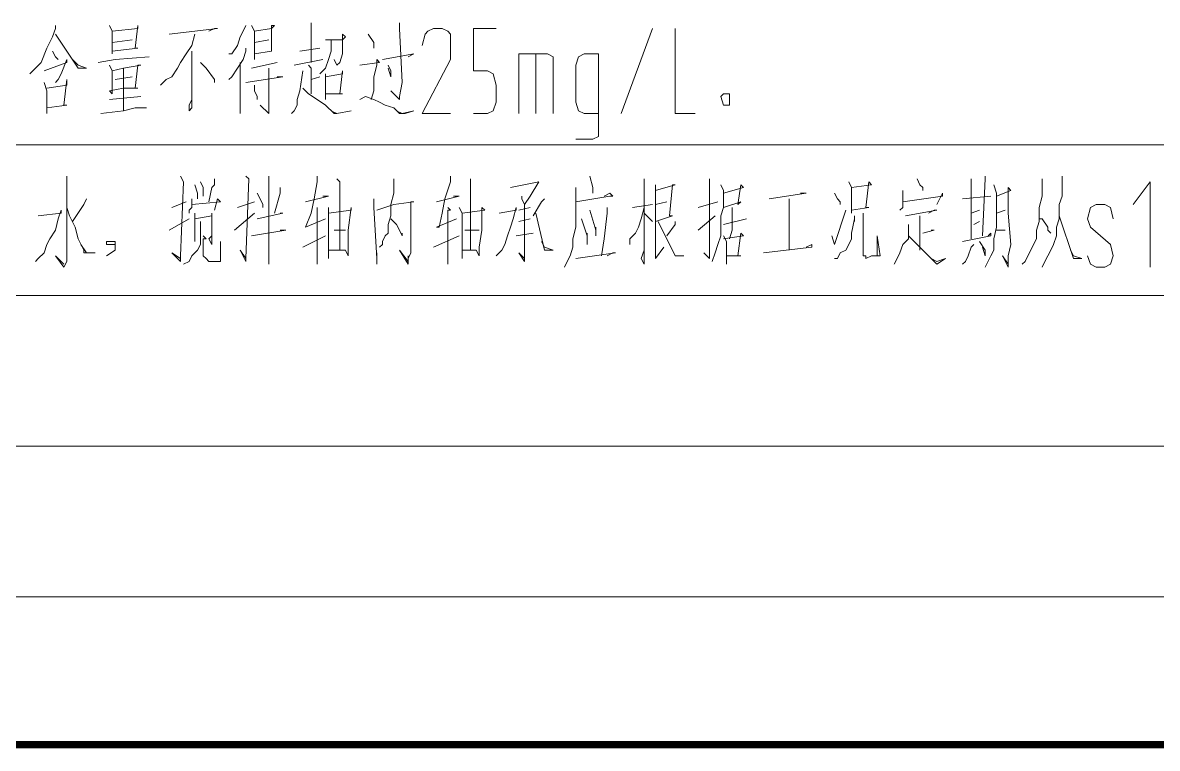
# Model space of a CAD drawing. Header units: inches. Extents: x 46040 to 48278, y -91226 to -88002.
# Drawn here: x 47871.3 to 48062.8, y -89066 to -88943.4 of the extents above; entities that cross this region are included whole.
import ezdxf

# ---------------------------------------------------------------- set-up
doc = ezdxf.new("R2010")
doc.units = ezdxf.units.IN
doc.layers.add('轮廓线', color=7, linetype='Continuous')

msp = doc.modelspace()

# ---------------------------------------------------------------- linework, layer by layer
at = {"color": 4, "linetype": 'Continuous', "lineweight": 13}
for points, const_width in [([(47511.995, -89065.33), (48164.306, -89065.33)], 1.255), ([(47511.995, -89065.33), (48042.945, -89065.33)], 1.123), ([(47511.995, -89065.33), (48164.276, -89065.33)], 1.123), ([(47592.964, -89065.33), (48105.161, -89065.33)], 1.255)]:
    msp.add_lwpolyline(points, dxfattribs=dict(at, const_width=const_width))
at = {"layer": '轮廓线', "lineweight": 18}
for points in [[(47919.995, -88943.41), (47919.995, -88944.369), (47919.995, -88950.129)], [(47934.874, -88943.41), (47934.874, -88944.369), (47935.355, -88953.49), (47934.874, -88955.889), (47934.874, -88956.369), (47933.433, -88954.93)], [(47876.796, -88943.889), (47876.796, -88944.369), (47876.316, -88945.808), (47875.355, -88947.728), (47874.394, -88950.129), (47873.433, -88951.09), (47872.476, -88952.049)], [(47876.796, -88945.33), (47880.636, -88951.09), (47882.073, -88951.09), (47880.636, -88950.609), (47879.675, -88949.65)], [(47885.913, -88943.889), (47886.394, -88944.849), (47886.394, -88948.689), (47886.394, -88948.209), (47890.714, -88947.728), (47890.233, -88947.728), (47890.714, -88943.889), (47890.714, -88944.369), (47886.394, -88944.849)], [(47900.316, -88945.33), (47899.835, -88947.25), (47898.874, -88948.689), (47897.913, -88950.129), (47897.433, -88951.09), (47896.476, -88952.529), (47895.515, -88953.01), (47894.554, -88953.969)], [(47895.995, -88945.33), (47904.155, -88944.369), (47903.675, -88944.369), (47902.714, -88944.849)], [(47908.956, -88943.889), (47908.476, -88944.849), (47907.995, -88945.808), (47907.515, -88947.25), (47906.554, -88948.689), (47906.073, -88948.689)], [(47909.913, -88943.889), (47910.394, -88944.849), (47910.394, -88946.289), (47910.394, -88948.209), (47910.394, -88949.17), (47910.394, -88949.65), (47910.394, -88948.689), (47913.276, -88948.209), (47913.276, -88943.889), (47913.753, -88943.889), (47913.276, -88944.369), (47910.394, -88944.849)], [(47922.394, -88946.289), (47925.276, -88946.289), (47925.753, -88945.808), (47925.276, -88945.33), (47925.276, -88946.769), (47925.276, -88948.689), (47924.796, -88950.129), (47924.316, -88950.609), (47923.835, -88949.65)], [(47929.593, -88945.33), (47930.554, -88946.769), (47930.554, -88947.728)], [(47938.714, -88947.25), (47939.194, -88945.33), (47939.675, -88944.849), (47940.636, -88944.369), (47942.073, -88944.369), (47943.034, -88944.849), (47943.515, -88945.33), (47943.515, -88947.25), (47943.515, -88948.209), (47943.515, -88949.65), (47938.714, -88958.769), (47943.515, -88958.769)], [(47947.355, -88958.769), (47949.753, -88958.769), (47950.714, -88958.289), (47951.194, -88956.849), (47951.194, -88953.969), (47950.714, -88952.049), (47949.753, -88951.568), (47947.355, -88951.568), (47947.355, -88944.369), (47951.194, -88944.369)], [(47972.316, -88958.769), (47977.593, -88944.369)], [(47981.433, -88944.369), (47981.433, -88958.769), (47984.796, -88958.769)], [(47886.394, -88946.769), (47889.753, -88946.289)], [(47910.394, -88946.769), (47912.796, -88946.289)], [(47921.433, -88952.049), (47922.394, -88951.09), (47922.874, -88949.65), (47923.355, -88948.209), (47923.355, -88946.289)], [(47876.316, -88948.209), (47876.796, -88949.17), (47877.276, -88949.65)], [(47883.995, -88950.129), (47886.874, -88949.65), (47892.636, -88949.17)], [(47899.835, -88948.209), (47899.835, -88949.17), (47899.835, -88957.808), (47899.355, -88958.289), (47899.355, -88957.33), (47899.835, -88956.369)], [(47908.956, -88947.728), (47908.956, -88948.209), (47908.476, -88949.65), (47907.515, -88951.09), (47906.554, -88952.529), (47906.073, -88953.01)], [(47918.073, -88948.209), (47921.433, -88947.728)], [(47931.995, -88949.65), (47937.276, -88948.689), (47936.316, -88949.17)], [(47955.034, -88958.769), (47955.034, -88948.689), (47959.835, -88948.689), (47960.796, -88949.17), (47960.796, -88950.609), (47960.796, -88958.769)], [(47957.913, -88958.769), (47957.913, -88948.689)], [(47968.476, -88958.769), (47966.073, -88958.769), (47965.116, -88958.289), (47964.636, -88956.849), (47964.636, -88950.609), (47965.116, -88949.17), (47966.073, -88948.689), (47968.476, -88948.689), (47968.476, -88961.17), (47968.476, -88962.609), (47967.515, -88963.09), (47964.636, -88963.09)], [(47874.874, -88951.568), (47878.714, -88950.129), (47878.714, -88949.65), (47877.753, -88952.049), (47877.276, -88953.01), (47876.796, -88953.49)], [(47885.913, -88950.609), (47886.394, -88951.568), (47886.394, -88954.449), (47886.394, -88955.41), (47885.913, -88954.93), (47888.316, -88954.449), (47890.714, -88954.449), (47890.233, -88954.449), (47890.714, -88950.609), (47891.194, -88950.609), (47888.316, -88951.09), (47886.394, -88951.568)], [(47888.316, -88951.09), (47888.316, -88958.289)], [(47903.675, -88953.49), (47903.675, -88953.01), (47902.233, -88951.09), (47901.276, -88950.129)], [(47909.913, -88951.09), (47914.233, -88950.129)], [(47917.116, -88950.609), (47921.913, -88949.65)], [(47919.515, -88950.609), (47919.995, -88951.09), (47919.995, -88955.41)], [(47928.155, -88950.609), (47931.515, -88950.129), (47931.034, -88949.65), (47931.034, -88950.609), (47930.554, -88952.529), (47930.554, -88953.01), (47930.554, -88953.49), (47930.554, -88954.449), (47930.554, -88954.93), (47930.073, -88956.369)], [(47932.956, -88950.609), (47933.433, -88951.568), (47933.433, -88952.529), (47932.956, -88951.09)], [(47874.874, -88953.49), (47875.355, -88954.93), (47875.355, -88958.769), (47875.355, -88957.808), (47878.714, -88957.33), (47878.233, -88957.33), (47878.714, -88953.01), (47878.714, -88953.969), (47875.355, -88954.449)], [(47886.874, -88953.01), (47889.753, -88952.529)], [(47908.956, -88953.49), (47915.194, -88952.529), (47914.233, -88952.529)], [(47918.554, -88951.568), (47918.073, -88954.93), (47917.593, -88956.369), (47917.593, -88957.33), (47917.116, -88958.289), (47916.636, -88958.769)], [(47919.995, -88953.01), (47921.433, -88952.529)], [(47910.394, -88953.969), (47910.394, -88954.93), (47910.874, -88955.889), (47910.874, -88956.369)], [(47885.913, -88956.369), (47891.194, -88955.889)], [(47928.155, -88956.369), (47929.116, -88955.889), (47930.554, -88956.369), (47931.515, -88956.849), (47932.476, -88957.33), (47933.913, -88957.808), (47934.874, -88958.769), (47935.835, -88958.769), (47937.276, -88958.289), (47935.355, -88958.769), (47934.394, -88958.289)], [(47990.554, -88955.41), (47990.554, -88955.889), (47990.554, -88957.33), (47989.593, -88957.33), (47989.116, -88955.889), (47989.593, -88955.41), (47990.554, -88955.41)], [(47884.476, -88958.769), (47888.316, -88958.289), (47890.233, -88957.808), (47892.155, -88957.808), (47891.675, -88957.808), (47890.714, -88957.808)], [(47878.714, -88969.33), (47878.714, -88970.289), (47878.714, -88982.769), (47878.714, -88983.728), (47878.233, -88984.689), (47876.796, -88982.769), (47878.233, -88984.209)], [(47897.913, -88969.33), (47898.394, -88970.289), (47897.913, -88982.769), (47897.913, -88983.25), (47897.913, -88983.728), (47896.476, -88982.289), (47897.913, -88983.25)], [(47901.276, -88970.289), (47901.753, -88971.25), (47901.753, -88971.728), (47901.753, -88972.689)], [(47903.675, -88969.808), (47903.675, -88970.769), (47903.194, -88971.25), (47902.714, -88973.65)], [(47908.956, -88969.33), (47909.433, -88969.808), (47908.956, -88983.25), (47908.956, -88983.728), (47907.995, -88981.808), (47908.956, -88983.25)], [(47912.796, -88969.33), (47912.796, -88969.808), (47912.796, -88984.209), (47912.796, -88983.25), (47912.796, -88982.289)], [(47920.956, -88969.33), (47920.956, -88970.289), (47920.476, -88973.17), (47919.995, -88975.568), (47919.034, -88977.969), (47922.394, -88976.529)], [(47924.316, -88969.808), (47924.796, -88970.289), (47924.796, -88981.808)], [(47933.913, -88969.808), (47933.913, -88972.209), (47933.433, -88974.129), (47933.433, -88974.609), (47933.433, -88976.049), (47932.956, -88977.49), (47932.956, -88978.93), (47932.476, -88979.41), (47931.995, -88980.369), (47931.995, -88980.849), (47931.515, -88981.33)], [(47943.515, -88969.33), (47943.515, -88970.289), (47942.554, -88973.17), (47942.073, -88975.568), (47941.593, -88977.969), (47941.116, -88977.969), (47944.476, -88976.529)], [(47946.874, -88969.808), (47946.874, -88970.289), (47946.874, -88981.808)], [(47953.593, -88971.25), (47958.394, -88970.289), (47956.956, -88972.689), (47955.995, -88974.129)], [(47967.034, -88969.33), (47967.515, -88971.25), (47967.515, -88972.209)], [(47976.155, -88969.808), (47976.155, -88970.289), (47976.155, -88984.209), (47975.675, -88983.25), (47976.155, -88981.808)], [(48010.714, -88970.289), (48011.194, -88971.25), (48011.194, -88975.568), (48011.194, -88975.09), (48014.073, -88974.609), (48013.593, -88974.609), (48014.073, -88970.289), (48014.554, -88970.769), (48011.194, -88971.25)], [(48022.233, -88969.808), (48022.714, -88970.769), (48023.194, -88971.25), (48023.194, -88971.728)], [(48031.355, -88969.808), (48031.355, -88970.769), (48031.355, -88979.889)], [(48033.753, -88969.33), (48033.753, -88969.808), (48033.276, -88979.41)], [(48043.355, -88969.808), (48043.355, -88970.769), (48043.355, -88972.689), (48042.874, -88974.609), (48042.874, -88976.049), (48042.874, -88977.01), (48042.394, -88978.449), (48042.394, -88979.889), (48041.913, -88980.849), (48041.433, -88981.808), (48040.956, -88982.769), (48040.476, -88983.728), (48039.995, -88984.209)], [(48046.714, -88969.33), (48046.714, -88970.289), (48046.714, -88972.689), (48046.233, -88974.129), (48046.233, -88975.09), (48046.233, -88976.529), (48045.753, -88977.969), (48045.753, -88979.41), (48045.276, -88980.849), (48044.796, -88981.808), (48044.316, -88982.769), (48043.835, -88983.728), (48043.355, -88984.689)], [(48061.593, -88984.689), (48061.593, -88970.289), (48058.714, -88974.129)], [(47900.316, -88970.769), (47900.796, -88972.209), (47900.796, -88973.17)], [(47910.874, -88972.209), (47911.355, -88973.17), (47911.835, -88974.129), (47911.835, -88974.609)], [(47914.714, -88971.25), (47914.714, -88972.209), (47913.753, -88975.568)], [(47969.433, -88972.689), (47970.394, -88972.209), (47970.874, -88972.689), (47970.394, -88972.689), (47964.636, -88973.65), (47964.636, -88971.25), (47964.636, -88974.129), (47964.636, -88976.049), (47964.636, -88977.969), (47964.155, -88979.889), (47964.155, -88981.33), (47963.675, -88982.769), (47963.194, -88983.728), (47962.714, -88984.689)], [(47978.073, -88970.769), (47978.073, -88971.728), (47978.073, -88975.568), (47978.073, -88976.049), (47978.073, -88978.93), (47978.073, -88979.41), (47978.073, -88983.25), (47979.515, -88981.33)], [(47978.073, -88971.728), (47981.433, -88970.769), (47980.956, -88970.769), (47980.476, -88976.049), (47980.956, -88976.049), (47978.073, -88977.01)], [(47989.116, -88970.769), (47989.593, -88971.728), (47989.593, -88973.17), (47989.593, -88974.609), (47989.116, -88976.049), (47989.116, -88977.49), (47989.116, -88978.449), (47989.116, -88979.41), (47988.636, -88980.849), (47988.155, -88982.289), (47987.675, -88983.728)], [(47989.593, -88972.209), (47992.956, -88971.25), (47992.476, -88970.769), (47991.995, -88974.129), (47992.476, -88973.65), (47989.593, -88974.609)], [(47997.276, -88973.17), (48003.515, -88972.209), (48003.034, -88972.209), (48002.554, -88972.209)], [(48008.316, -88972.209), (48008.796, -88973.17), (48009.276, -88973.65), (48009.276, -88974.129)], [(48019.835, -88971.728), (48019.835, -88972.689), (48019.835, -88973.17), (48019.835, -88974.129), (48019.835, -88974.609), (48019.355, -88975.09)], [(48019.835, -88973.65), (48026.554, -88972.689), (48026.554, -88972.209), (48025.593, -88974.129)], [(48035.194, -88970.769), (48035.675, -88972.209), (48035.675, -88975.09), (48035.675, -88977.969), (48035.194, -88979.889), (48035.194, -88981.808), (48034.714, -88982.769), (48033.753, -88984.689)], [(48035.675, -88972.689), (48038.073, -88971.728), (48037.593, -88971.25), (48037.593, -88975.09), (48037.593, -88975.568), (48038.073, -88980.849), (48037.593, -88982.769), (48037.593, -88984.209), (48037.593, -88984.689), (48036.636, -88982.769), (48037.593, -88984.209)], [(47882.073, -88973.17), (47881.593, -88974.129), (47879.675, -88977.01)], [(47896.476, -88974.609), (47898.874, -88973.65)], [(47899.835, -88973.17), (47899.835, -88974.129), (47899.835, -88974.609), (47899.355, -88975.09), (47899.355, -88975.568)], [(47899.835, -88974.129), (47904.636, -88973.65), (47904.155, -88973.17), (47903.675, -88975.09)], [(47907.515, -88974.609), (47910.394, -88973.65)], [(47919.034, -88973.65), (47922.874, -88972.689), (47922.394, -88972.689), (47921.913, -88972.689)], [(47930.554, -88973.17), (47930.554, -88974.609), (47931.034, -88983.25), (47931.034, -88984.209), (47931.034, -88983.728), (47931.034, -88982.289)], [(47931.034, -88975.09), (47933.913, -88974.129), (47937.276, -88973.65), (47936.796, -88973.65), (47936.796, -88976.049), (47936.796, -88978.449), (47936.796, -88980.849), (47936.796, -88982.289), (47936.316, -88983.25), (47936.316, -88984.209), (47934.874, -88981.808), (47936.316, -88983.728), (47936.316, -88982.769)], [(47941.116, -88973.65), (47944.956, -88972.689), (47944.476, -88972.689), (47943.995, -88972.689)], [(47955.515, -88972.689), (47955.515, -88973.17), (47955.995, -88974.129), (47955.995, -88974.609), (47955.995, -88975.568), (47955.995, -88976.529), (47955.995, -88977.49), (47955.995, -88977.969), (47955.995, -88979.41), (47955.995, -88980.369), (47955.995, -88981.33), (47955.995, -88982.289), (47955.995, -88983.25), (47955.995, -88983.728), (47955.034, -88982.289), (47955.995, -88983.25)], [(47959.355, -88973.17), (47958.874, -88973.65), (47957.433, -88976.049)], [(47977.593, -88974.129), (47974.233, -88974.609)], [(47978.073, -88974.129), (47979.995, -88973.65)], [(47985.276, -88974.609), (47988.636, -88973.65)], [(48000.636, -88973.17), (48000.636, -88974.129), (48000.636, -88981.808)], [(48029.913, -88973.17), (48034.714, -88972.689)], [(48051.034, -88982.769), (48051.515, -88984.209), (48052.476, -88984.689), (48053.913, -88984.689), (48054.874, -88984.209), (48055.355, -88982.769), (48054.874, -88980.849), (48051.515, -88977.969), (48051.034, -88976.529), (48051.515, -88974.609), (48052.476, -88974.129), (48053.913, -88974.129), (48054.874, -88974.609), (48055.355, -88976.529)], [(47873.913, -88976.049), (47877.753, -88975.568), (47877.753, -88975.09), (47877.276, -88976.529), (47876.796, -88978.449), (47875.835, -88979.889), (47875.355, -88980.849), (47874.874, -88982.289), (47873.913, -88983.25), (47873.433, -88983.728)], [(47900.316, -88975.568), (47900.316, -88976.049), (47900.316, -88980.369), (47900.316, -88979.889), (47900.316, -88978.93)], [(47900.316, -88976.529), (47903.194, -88976.049), (47903.194, -88975.568), (47903.194, -88979.889), (47903.194, -88980.849), (47902.714, -88979.889), (47903.194, -88979.41)], [(47907.034, -88978.449), (47910.394, -88975.568)], [(47910.874, -88976.529), (47915.194, -88975.568), (47914.714, -88975.568)], [(47920.956, -88974.609), (47920.956, -88975.09), (47920.956, -88984.209), (47920.956, -88983.728), (47920.956, -88982.289)], [(47922.874, -88974.609), (47922.874, -88975.568), (47922.874, -88983.25), (47922.874, -88981.808), (47925.753, -88981.808), (47926.233, -88982.769), (47926.233, -88981.33), (47926.233, -88978.449), (47926.714, -88974.609), (47926.714, -88975.09), (47922.874, -88975.568)], [(47943.034, -88974.609), (47943.515, -88975.09), (47943.034, -88975.09), (47943.034, -88984.209), (47943.034, -88983.728), (47943.034, -88982.289)], [(47944.956, -88974.609), (47945.433, -88975.568), (47945.433, -88983.25), (47945.433, -88981.808), (47947.835, -88981.808), (47948.316, -88982.769), (47948.316, -88981.33), (47948.796, -88978.449), (47948.796, -88974.609), (47949.276, -88975.09), (47945.433, -88975.568)], [(47951.675, -88975.568), (47954.554, -88975.09), (47954.554, -88974.609), (47954.073, -88976.529), (47953.593, -88977.969), (47953.116, -88979.41), (47952.636, -88980.849), (47952.155, -88981.808), (47951.194, -88982.769)], [(47955.034, -88975.09), (47956.956, -88974.609)], [(47957.913, -88975.568), (47959.355, -88981.808), (47960.796, -88981.808), (47959.355, -88981.33), (47958.874, -88980.369)], [(47967.034, -88975.09), (47967.995, -88978.449), (47967.995, -88979.41), (47967.995, -88977.969)], [(47969.913, -88974.609), (47969.913, -88975.568), (47969.433, -88979.889), (47968.956, -88982.769)], [(47976.155, -88974.609), (47975.675, -88976.529), (47975.194, -88977.969), (47974.714, -88978.93), (47973.753, -88979.889), (47973.753, -88980.849)], [(47976.155, -88975.568), (47977.116, -88976.529), (47977.593, -88977.01)], [(47985.276, -88978.449), (47988.155, -88976.049)], [(47991.034, -88974.609), (47991.034, -88975.568), (47991.034, -88978.449), (47990.554, -88979.889)], [(48007.835, -88979.41), (48008.316, -88980.849), (48010.233, -88975.09)], [(48011.675, -88976.049), (48011.675, -88977.01), (48011.675, -88976.529), (48011.194, -88978.93), (48011.194, -88979.889), (48010.714, -88980.849), (48010.233, -88981.808), (48009.276, -88982.289), (48008.796, -88983.25), (48008.316, -88983.25)], [(48013.116, -88975.568), (48013.116, -88976.529), (48013.116, -88978.93), (48013.116, -88980.369), (48013.116, -88981.808), (48013.116, -88982.289), (48013.116, -88982.769), (48013.593, -88982.769), (48013.593, -88983.25), (48014.554, -88982.769), (48015.034, -88982.769), (48015.515, -88982.769), (48015.995, -88982.769), (48015.515, -88979.41), (48015.515, -88982.769)], [(48020.316, -88976.049), (48025.593, -88975.09), (48025.116, -88975.09), (48024.155, -88975.568)], [(48022.714, -88976.049), (48022.714, -88976.529), (48022.714, -88981.808)], [(48031.355, -88975.568), (48032.796, -88975.09)], [(48035.675, -88975.568), (48037.116, -88975.09)], [(48046.233, -88976.049), (48048.636, -88983.25), (48050.073, -88983.25), (48048.636, -88982.769), (48048.155, -88981.808)], [(47895.995, -88978.449), (47899.355, -88976.529)], [(47901.276, -88977.01), (47901.276, -88979.41), (47901.276, -88980.849), (47900.796, -88981.808), (47900.316, -88982.289), (47899.835, -88982.769), (47899.355, -88983.728), (47898.394, -88984.209)], [(47933.433, -88976.529), (47934.394, -88977.49), (47934.874, -88978.449), (47935.355, -88979.41), (47935.355, -88978.93)], [(47956.956, -88976.529), (47955.034, -88977.01)], [(47965.593, -88976.529), (47966.554, -88979.41), (47966.554, -88980.849), (47966.554, -88978.93)], [(47981.433, -88977.01), (47981.433, -88977.49), (47979.995, -88979.41)], [(47989.593, -88977.49), (47993.433, -88976.529)], [(48020.796, -88977.49), (48020.796, -88977.969), (48020.796, -88979.889), (48019.835, -88980.849), (48019.355, -88982.289), (48018.874, -88983.25), (48018.394, -88984.209)], [(48031.835, -88977.49), (48032.796, -88977.01)], [(48042.874, -88976.529), (48043.355, -88976.529), (48044.316, -88977.969), (48044.316, -88978.449), (48044.796, -88978.93)], [(47909.913, -88979.41), (47915.675, -88978.449), (47915.194, -88978.449), (47914.714, -88978.449)], [(47918.554, -88981.33), (47922.394, -88979.41)], [(47923.835, -88978.449), (47925.753, -88978.449)], [(47940.636, -88981.33), (47944.956, -88979.41)], [(47945.913, -88978.449), (47948.316, -88978.449)], [(47954.554, -88979.41), (47957.433, -88978.93)], [(47989.593, -88979.41), (47990.073, -88980.369), (47990.073, -88981.808), (47990.073, -88984.209), (47990.073, -88982.769), (47992.476, -88982.769), (47991.995, -88982.769), (47992.476, -88978.93), (47992.956, -88979.41), (47989.593, -88979.889)], [(48020.796, -88979.889), (48020.796, -88979.41), (48025.593, -88984.209), (48027.034, -88983.25), (48025.593, -88983.728), (48024.636, -88983.25)], [(48023.194, -88978.93), (48023.194, -88978.93), (48025.116, -88978.449), (48024.636, -88978.449)], [(48029.913, -88980.369), (48034.714, -88979.41), (48034.714, -88978.93), (48034.233, -88979.41)], [(48035.675, -88978.449), (48035.675, -88978.449), (48037.116, -88978.449)], [(47881.116, -88980.849), (47882.073, -88982.289)], [(47886.874, -88980.849), (47885.433, -88980.849), (47885.433, -88980.369), (47886.874, -88980.369), (47886.874, -88981.808), (47885.433, -88982.769)], [(47996.316, -88982.289), (48004.476, -88981.33), (48004.476, -88980.849), (48003.515, -88981.33)], [(48031.835, -88980.849), (48031.355, -88981.33), (48030.874, -88982.769), (48030.394, -88983.728), (48029.913, -88984.209)], [(48032.796, -88980.369), (48033.753, -88981.808), (48033.753, -88982.769), (48033.276, -88981.33)], [(47964.636, -88983.25), (47971.355, -88982.289), (47970.874, -88982.289), (47969.913, -88982.769)]]:
    msp.add_lwpolyline(points, dxfattribs=at)
at = {"layer": '轮廓线', "lineweight": 5}
for points in [[(47511.995, -88964.049), (48164.316, -88964.049)], [(47511.995, -88989.49), (48164.316, -88989.49)], [(47511.995, -89014.93), (48164.316, -89014.93)], [(47511.995, -89040.369), (48164.316, -89040.369)], [(47548.476, -89040.369), (48164.316, -89040.369)]]:
    msp.add_lwpolyline(points, dxfattribs=at)
at = {"layer": '轮廓线', "lineweight": 35}
msp.add_lwpolyline([(47511.995, -89065.33), (48164.316, -89065.33)], dxfattribs=at)
msp.add_lwpolyline([(47511.995, -89065.33), (48164.316, -89065.33)], dxfattribs=at)
at = {"layer": '轮廓线', "lineweight": 18}
for points, knots in [([(47907.995, -88950.129), (47907.995, -88950.129), (47907.995, -88957.808), (47907.995, -88957.808), (47907.995, -88957.808), (47907.995, -88958.769), (47907.995, -88958.769), (47907.995, -88958.769), (47907.995, -88957.808), (47907.995, -88957.808), (47907.995, -88957.808), (47907.995, -88956.849), (47907.995, -88956.849)], [0, 0, 0, 0, 1, 1, 1, 2, 2, 2, 3, 3, 3, 4, 4, 4, 4]), ([(47912.796, -88951.09), (47912.796, -88951.09), (47912.796, -88951.568), (47912.796, -88951.568), (47912.796, -88951.568), (47912.796, -88954.93), (47912.796, -88954.93), (47912.796, -88954.93), (47912.796, -88957.33), (47912.796, -88957.33), (47912.796, -88957.33), (47912.796, -88958.289), (47912.796, -88958.289), (47912.796, -88958.289), (47912.796, -88958.769), (47912.796, -88958.769), (47912.796, -88958.769), (47911.355, -88957.33), (47911.355, -88957.33), (47911.355, -88957.33), (47912.796, -88958.769), (47912.796, -88958.769)], [0, 0, 0, 0, 1, 1, 1, 2, 2, 2, 3, 3, 3, 4, 4, 4, 5, 5, 5, 6, 6, 6, 7, 7, 7, 7]), ([(47922.394, -88952.049), (47922.394, -88952.049), (47922.394, -88952.529), (47922.394, -88952.529), (47922.394, -88952.529), (47922.394, -88955.41), (47922.394, -88955.41), (47922.394, -88955.41), (47922.394, -88956.369), (47922.394, -88956.369), (47922.394, -88956.369), (47922.394, -88955.41), (47922.394, -88955.41), (47922.394, -88955.41), (47925.276, -88955.41), (47925.276, -88955.41), (47925.276, -88955.41), (47924.796, -88955.41), (47924.796, -88955.41), (47924.796, -88955.41), (47925.276, -88951.568), (47925.276, -88951.568), (47925.276, -88951.568), (47925.276, -88952.049), (47925.276, -88952.049), (47925.276, -88952.049), (47922.394, -88952.529), (47922.394, -88952.529)], [0, 0, 0, 0, 1, 1, 1, 2, 2, 2, 3, 3, 3, 4, 4, 4, 5, 5, 5, 6, 6, 6, 7, 7, 7, 8, 8, 8, 9, 9, 9, 9]), ([(47918.554, -88954.449), (47918.554, -88954.449), (47919.515, -88955.41), (47919.515, -88955.41), (47919.515, -88955.41), (47920.956, -88956.369), (47920.956, -88956.369), (47920.956, -88956.369), (47922.394, -88957.33), (47922.394, -88957.33), (47922.394, -88957.33), (47923.835, -88958.769), (47923.835, -88958.769), (47923.835, -88958.769), (47924.316, -88958.769), (47924.316, -88958.769), (47924.316, -88958.769), (47926.714, -88958.289), (47926.714, -88958.289), (47926.714, -88958.289), (47924.316, -88958.769), (47924.316, -88958.769), (47924.316, -88958.769), (47923.355, -88958.289), (47923.355, -88958.289)], [0, 0, 0, 0, 1, 1, 1, 2, 2, 2, 3, 3, 3, 4, 4, 4, 5, 5, 5, 6, 6, 6, 7, 7, 7, 8, 8, 8, 8]), ([(47987.194, -88969.808), (47987.194, -88969.808), (47987.194, -88970.289), (47987.194, -88970.289), (47987.194, -88970.289), (47987.194, -88982.289), (47987.194, -88982.289), (47987.194, -88982.289), (47987.194, -88982.769), (47987.194, -88982.769), (47987.194, -88982.769), (47987.194, -88983.25), (47987.194, -88983.25), (47987.194, -88983.25), (47986.233, -88982.289), (47986.233, -88982.289), (47986.233, -88982.289), (47987.194, -88983.25), (47987.194, -88983.25)], [0, 0, 0, 0, 1, 1, 1, 2, 2, 2, 3, 3, 3, 4, 4, 4, 5, 5, 5, 6, 6, 6, 6]), ([(47878.714, -88974.609), (47878.714, -88974.609), (47879.194, -88976.049), (47879.194, -88976.049), (47879.194, -88976.049), (47880.155, -88977.969), (47880.155, -88977.969), (47880.155, -88977.969), (47880.636, -88979.889), (47880.636, -88979.889), (47880.636, -88979.889), (47881.593, -88981.808), (47881.593, -88981.808), (47881.593, -88981.808), (47881.593, -88982.289), (47881.593, -88982.289), (47881.593, -88982.289), (47883.515, -88982.289), (47883.515, -88982.289), (47883.515, -88982.289), (47881.593, -88982.289), (47881.593, -88982.289)], [0, 0, 0, 0, 1, 1, 1, 2, 2, 2, 3, 3, 3, 4, 4, 4, 5, 5, 5, 6, 6, 6, 7, 7, 7, 7]), ([(47978.554, -88977.01), (47978.554, -88977.01), (47981.433, -88982.769), (47981.433, -88982.769), (47981.433, -88982.769), (47982.874, -88982.769), (47982.874, -88982.769), (47982.874, -88982.769), (47981.433, -88982.769), (47981.433, -88982.769), (47981.433, -88982.769), (47980.956, -88981.808), (47980.956, -88981.808)], [0, 0, 0, 0, 1, 1, 1, 2, 2, 2, 3, 3, 3, 4, 4, 4, 4]), ([(47901.753, -88979.41), (47901.753, -88979.41), (47902.233, -88979.889), (47902.233, -88979.889), (47902.233, -88979.889), (47901.753, -88979.889), (47901.753, -88979.889), (47901.753, -88979.889), (47901.753, -88982.289), (47901.753, -88982.289), (47901.753, -88982.289), (47901.753, -88982.769), (47901.753, -88982.769), (47901.753, -88982.769), (47902.233, -88983.25), (47902.233, -88983.25), (47902.233, -88983.25), (47902.714, -88983.728), (47902.714, -88983.728), (47902.714, -88983.728), (47904.155, -88983.728), (47904.155, -88983.728), (47904.155, -88983.728), (47904.636, -88983.728), (47904.636, -88983.728), (47904.636, -88983.728), (47904.636, -88983.25), (47904.636, -88983.25), (47904.636, -88983.25), (47904.636, -88980.369), (47904.636, -88980.369), (47904.636, -88980.369), (47904.636, -88983.25), (47904.636, -88983.25)], [0, 0, 0, 0, 1, 1, 1, 2, 2, 2, 3, 3, 3, 4, 4, 4, 5, 5, 5, 6, 6, 6, 7, 7, 7, 8, 8, 8, 9, 9, 9, 10, 10, 10, 11, 11, 11, 11])]:
    msp.add_open_spline(points, degree=3, knots=knots, dxfattribs=at)

doc.saveas('drawing.dxf')
